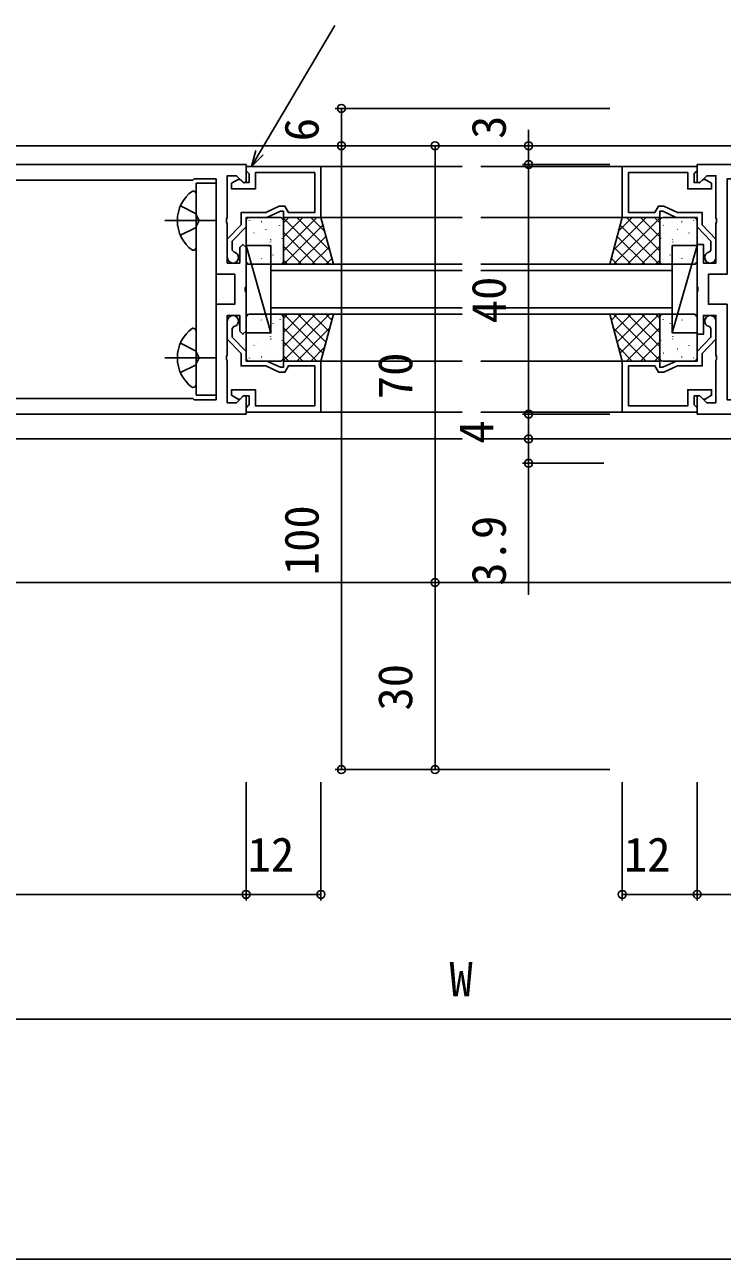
# Model space of a CAD drawing. Units: millimetres, scale not verified. Extents: x -437 to 438, y -344 to 341.
# Drawn here: x 147.6 to 259.3, y -343.7 to -145.8 of the extents above; entities that cross this region are included whole.
import ezdxf
from ezdxf.enums import TextEntityAlignment as Align

# ---------------------------------------------------------------- set-up
doc = ezdxf.new("R2010")
doc.units = ezdxf.units.MM
doc.header["$LTSCALE"] = 2
for name, color, linetype in [('0-2_YKK_11', 7, 'Continuous'), ('0-3_YKK_12', 2, 'Continuous'), ('0-4_YKK_13', 4, 'Continuous'), ('0-6_YKK_D', 6, 'Continuous'), ('0-7_YKK_ZWAK', 7, 'Continuous')]:
    doc.layers.add(name, color=color, linetype=linetype)
doc.styles.add('ＭＳ ゴシック', font='')
doc.styles.get('ＭＳ ゴシック').set_extended_font_data('MS Gothic')

msp = doc.modelspace()

# ---------------------------------------------------------------- linework, layer by layer
at = {"layer": '0-2_YKK_11'}
for points in [[(183.013, -168.2), (98.698, -168.2), (98.415, -168.401)], [(98.698, -208.2), (183.013, -208.2), (183.013, -205.4), (182.643, -205.246), (181.489, -206.4), (180.013, -206.4), (180.013, -199.658), (179.893, -199.475), (179.893, -198.925), (180.013, -198.742), (180.013, -192.4), (182.013, -192.4), (182.013, -194.9), (182.513, -195.4), (183.013, -194.9), (183.013, -188.658), (182.893, -188.475), (182.893, -187.925), (183.013, -187.742), (183.013, -181.5), (182.513, -181), (182.013, -181.5), (182.013, -184), (180.013, -184), (180.013, -177.658), (179.893, -177.475), (179.893, -176.925), (180.013, -176.742), (180.013, -170), (181.489, -170), (182.643, -171.154), (183.013, -171), (183.013, -168.2)], [(255.3, -168.2), (341.5, -168.2)], [(255.67, -205.246), (256.824, -206.4), (258.3, -206.4), (258.3, -199.658), (258.42, -199.475), (258.42, -198.925), (258.3, -198.742), (258.3, -192.4), (256.3, -192.4), (256.3, -195.4), (255.3, -195.4), (255.3, -188.658), (255.42, -188.475), (255.42, -187.925), (255.3, -187.742), (255.3, -181), (256.3, -181), (256.3, -184), (258.3, -184), (258.3, -177.658), (258.42, -177.475), (258.42, -176.925), (258.3, -176.742), (258.3, -170), (256.824, -170), (255.67, -171.154), (255.3, -171), (255.3, -168.2)], [(180.013, -183.1), (180.013, -180.179), (182.213, -177.879), (182.213, -175.9), (186.191, -175.9), (188.336, -174.9), (189.236, -174.9), (189.813, -175.9), (194.013, -175.9), (194.013, -169.5), (184.513, -169.5), (184.513, -172.1), (180.713, -172.1), (180.713, -171.2), (181.752, -170.6), (182.063, -170.6), (182.563, -171.1), (183.513, -171.1), (183.513, -169.7), (183.313, -169.5), (183.013, -169.2), (183.013, -168.5)], [(183.013, -168.5), (195.013, -168.5), (195.013, -176.7), (189.013, -176.7), (189.013, -175.7), (188.513, -175.7), (186.369, -176.7), (183.013, -176.7), (183.013, -178.2), (180.813, -180.5), (180.813, -181.917), (181.063, -182.213)], [(255.3, -168.5), (243.3, -168.5), (243.3, -176.7), (249.3, -176.7), (249.3, -175.7), (249.8, -175.7), (251.945, -176.7), (255.3, -176.7), (255.3, -178.2), (257.5, -180.5), (257.5, -181.917), (257.25, -182.213)], [(258.3, -183.1), (258.3, -180.179), (256.1, -177.879), (256.1, -175.9), (252.122, -175.9), (249.977, -174.9), (249.077, -174.9), (248.5, -175.9), (244.3, -175.9), (244.3, -169.5), (253.8, -169.5), (253.8, -172.1), (257.6, -172.1), (257.6, -171.2), (256.561, -170.6), (256.25, -170.6), (255.75, -171.1), (254.8, -171.1), (254.8, -169.7), (255, -169.5), (255.3, -169.2), (255.3, -168.5)], [(180.013, -193.3), (180.013, -196.221), (182.213, -198.521), (182.213, -200.5), (186.191, -200.5), (188.336, -201.5), (189.236, -201.5), (189.813, -200.5), (194.013, -200.5), (194.013, -206.9), (184.513, -206.9), (184.513, -204.3), (180.713, -204.3), (180.713, -205.2), (181.752, -205.8), (182.063, -205.8), (182.563, -205.3), (183.513, -205.3), (183.513, -206.7), (183.313, -206.9), (183.013, -207.2), (183.013, -207.9)], [(258.3, -193.3), (258.3, -196.221), (256.1, -198.521), (256.1, -200.5), (252.122, -200.5), (249.977, -201.5), (249.077, -201.5), (248.5, -200.5), (244.3, -200.5), (244.3, -206.9), (253.8, -206.9), (253.8, -204.3), (257.6, -204.3), (257.6, -205.2), (256.561, -205.8), (256.25, -205.8), (255.75, -205.3), (254.8, -205.3), (254.8, -206.7), (255, -206.9), (255.3, -207.2), (255.3, -207.9)], [(183.013, -207.9), (195.013, -207.9), (195.013, -199.7), (189.013, -199.7), (189.013, -200.7), (188.513, -200.7), (186.369, -199.7), (183.013, -199.7), (183.013, -198.2), (180.813, -195.9), (180.813, -194.483), (181.063, -194.187)], [(255.3, -207.9), (243.3, -207.9), (243.3, -199.7), (249.3, -199.7), (249.3, -200.7), (249.8, -200.7), (251.945, -199.7), (255.3, -199.7), (255.3, -198.2), (257.5, -195.9), (257.5, -194.483), (257.25, -194.187)], [(341, -208.2), (255.3, -208.2), (255.3, -205.4), (255.67, -205.246)]]:
    msp.add_lwpolyline(points, dxfattribs=at)
for points in [[(337, -206.4), (264.1, -206.4), (263.6, -205.9), (260.1, -205.9), (260.1, -190.6), (257.1, -190.6), (257.1, -185.8), (260.1, -185.8), (260.1, -170.5), (263.6, -170.5), (264.1, -170), (337, -170)], [(174.513, -170.7), (102.355, -170.7), (102.355, -185), (102.555, -185.2), (102.555, -191.2), (102.355, -191.4), (102.355, -205.7), (174.513, -205.7), (174.713, -205.9), (178.213, -205.9), (178.213, -190.6), (181.213, -190.6), (181.213, -185.8), (178.213, -185.8), (178.213, -170.5), (174.713, -170.5)]]:
    msp.add_lwpolyline(points, close=True, dxfattribs=at)
for centre, start, end in [((180.913, -183.1), 180, 80.40594), ((257.4, -183.1), 99.59406, 0), ((180.913, -193.3), 279.59406, 180), ((257.4, -193.3), 360, 260.40594)]:
    msp.add_arc(centre, 0.9, start, end, dxfattribs=at)
at = {"layer": '0-3_YKK_12'}
for p, q in [((99.963, -165.2), (217.657, -165.2)), ((220.657, -165.2), (341.37, -165.2)), ((183.013, -168.5), (217.657, -168.5)), ((220.657, -168.5), (255.3, -168.5)), ((195.013, -176.7), (217.657, -176.7)), ((220.657, -176.7), (243.3, -176.7)), ((187.013, -184.2), (217.657, -184.2)), ((187.013, -192.2), (187.013, -184.2)), ((217.657, -185.2), (187.013, -185.2)), ((220.657, -184.2), (251.3, -184.2)), ((251.3, -185.2), (220.657, -185.2)), ((187.013, -191.2), (217.657, -191.2)), ((220.657, -191.2), (251.3, -191.2)), ((217.657, -192.2), (187.013, -192.2)), ((195.013, -199.7), (217.657, -199.7)), ((220.657, -199.7), (243.3, -199.7)), ((183.013, -207.9), (217.657, -207.9)), ((220.657, -207.9), (255.3, -207.9)), ((82.013, -212.2), (217.657, -212.2)), ((220.657, -212.2), (357.3, -212.2)), ((71.013, -235.204), (217.657, -235.204)), ((220.657, -235.204), (368.3, -235.204))]:
    msp.add_line(p, q, dxfattribs=at)
msp.add_lwpolyline([(251.3, -184.2), (251.3, -192.2), (220.657, -192.2)], dxfattribs=at)
at = {"layer": '0-4_YKK_13'}
for p, q in [((178.213, -171.198), (175.013, -171.198)), ((175.013, -171.198), (175.013, -205.198)), ((178.213, -171.198), (178.213, -205.198)), ((174.414, -172.448), (174.513, -172.448)), ((175.013, -181.448), (175.013, -172.948)), ((172.501, -174.848), (174.918, -176.053)), ((175.527, -177.198), (174.918, -176.053)), ((178.213, -177.198), (170.013, -177.198)), ((175.527, -177.198), (174.918, -178.343)), ((183.013, -183.7), (183.013, -177.2)), ((183.513, -176.7), (188.513, -176.7)), ((183.577, -177.144), (183.553, -177.188)), ((185.522, -177.336), (185.433, -177.383)), ((186.936, -177.508), (186.928, -177.515)), ((188.393, -177.935), (188.369, -177.978)), ((194.348, -176.7), (189.013, -182.034)), ((192.103, -176.7), (189.013, -179.789)), ((189.857, -176.7), (189.013, -177.544)), ((196.415, -184.2), (189.013, -176.798)), ((189.013, -177.2), (189.013, -183.7)), ((195.346, -177.947), (189.093, -184.2)), ((196.414, -181.954), (191.16, -176.7)), ((195.598, -178.893), (193.405, -176.7)), ((241.898, -184.2), (249.3, -176.798)), ((241.899, -181.954), (247.153, -176.7)), ((242.715, -178.893), (244.908, -176.7)), ((242.967, -177.947), (249.221, -184.2)), ((243.966, -176.7), (249.3, -182.034)), ((246.211, -176.7), (249.3, -179.789)), ((248.456, -176.7), (249.3, -177.544)), ((249.3, -177.2), (249.3, -183.7)), ((254.8, -176.7), (249.8, -176.7)), ((249.921, -177.935), (249.945, -177.978)), ((251.377, -177.508), (251.385, -177.515)), ((252.792, -177.336), (252.88, -177.383)), ((254.736, -177.144), (254.76, -177.188)), ((255.3, -183.7), (255.3, -177.2)), ((172.501, -179.548), (174.918, -178.343)), ((184.311, -179.169), (184.287, -179.213)), ((184.731, -179.483), (184.723, -179.489)), ((186.201, -178.578), (186.177, -178.622)), ((188.825, -180.011), (188.801, -180.055)), ((188.918, -179.327), (188.911, -179.334)), ((194.17, -184.2), (189.013, -179.043)), ((195.818, -179.719), (191.338, -184.2)), ((242.495, -179.719), (246.976, -184.2)), ((244.143, -184.2), (249.3, -179.043)), ((249.395, -179.327), (249.402, -179.334)), ((249.488, -180.011), (249.512, -180.055)), ((252.112, -178.578), (252.136, -178.622)), ((253.582, -179.483), (253.59, -179.489)), ((254.002, -179.169), (254.026, -179.213)), ((174.414, -181.948), (174.513, -181.948)), ((183.013, -181.2), (187.013, -195.2)), ((184.744, -181.245), (184.72, -181.289)), ((186.751, -181.269), (186.743, -181.275)), ((186.935, -180.602), (186.911, -180.646)), ((187.046, -180.226), (186.958, -180.272)), ((191.925, -184.2), (189.013, -181.288)), ((196.291, -181.492), (193.583, -184.2)), ((242.022, -181.492), (244.73, -184.2)), ((246.388, -184.2), (249.3, -181.288)), ((251.267, -180.226), (251.355, -180.272)), ((255.3, -181.2), (251.3, -195.2)), ((251.378, -180.602), (251.402, -180.646)), ((251.562, -181.269), (251.57, -181.275)), ((253.57, -181.245), (253.594, -181.289)), ((183.286, -183.913), (183.262, -183.957)), ((184.285, -183.477), (184.278, -183.484)), ((185.478, -183.27), (185.454, -183.314)), ((187.367, -182.679), (187.344, -182.723)), ((188.473, -183.322), (188.465, -183.328)), ((189.68, -184.2), (189.013, -183.533)), ((196.764, -183.264), (195.828, -184.2)), ((241.55, -183.264), (242.485, -184.2)), ((248.633, -184.2), (249.3, -183.533)), ((249.84, -183.322), (249.848, -183.328)), ((250.946, -182.679), (250.97, -182.723)), ((252.836, -183.27), (252.86, -183.314)), ((254.028, -183.477), (254.035, -183.484)), ((255.027, -183.913), (255.051, -183.957)), ((188.513, -184.2), (183.513, -184.2)), ((249.8, -184.2), (254.8, -184.2)), ((183.013, -192.7), (183.013, -199.2)), ((183.286, -192.487), (183.262, -192.443)), ((188.513, -192.2), (183.513, -192.2)), ((184.285, -192.923), (184.278, -192.916)), ((185.478, -193.13), (185.454, -193.086)), ((187.367, -193.721), (187.344, -193.677)), ((188.473, -193.078), (188.465, -193.072)), ((196.415, -192.2), (189.013, -199.602)), ((194.17, -192.2), (189.013, -197.357)), ((191.925, -192.2), (189.013, -195.112)), ((189.68, -192.2), (189.013, -192.867)), ((189.013, -199.2), (189.013, -192.7)), ((195.346, -198.453), (189.093, -192.2)), ((195.818, -196.681), (191.338, -192.2)), ((196.291, -194.908), (193.583, -192.2)), ((196.764, -193.136), (195.828, -192.2)), ((241.55, -193.136), (242.485, -192.2)), ((241.898, -192.2), (249.3, -199.602)), ((242.022, -194.908), (244.73, -192.2)), ((242.495, -196.681), (246.976, -192.2)), ((242.967, -198.453), (249.221, -192.2)), ((244.143, -192.2), (249.3, -197.357)), ((246.388, -192.2), (249.3, -195.112)), ((248.633, -192.2), (249.3, -192.867)), ((249.3, -199.2), (249.3, -192.7)), ((249.8, -192.2), (254.8, -192.2)), ((249.84, -193.078), (249.848, -193.072)), ((250.946, -193.721), (250.97, -193.677)), ((252.836, -193.13), (252.86, -193.086)), ((254.028, -192.923), (254.035, -192.916)), ((255.027, -192.487), (255.051, -192.443)), ((255.3, -192.7), (255.3, -199.2)), ((174.414, -194.448), (174.513, -194.448)), ((175.013, -203.448), (175.013, -194.948)), ((184.744, -195.155), (184.72, -195.111)), ((186.751, -195.131), (186.743, -195.125)), ((186.935, -195.798), (186.911, -195.754)), ((194.348, -199.7), (189.013, -194.366)), ((196.414, -194.446), (191.16, -199.7)), ((241.899, -194.446), (247.153, -199.7)), ((243.966, -199.7), (249.3, -194.366)), ((251.378, -195.798), (251.402, -195.754)), ((251.562, -195.131), (251.57, -195.125)), ((253.57, -195.155), (253.594, -195.111)), ((172.501, -196.848), (174.918, -198.053)), ((184.311, -197.231), (184.287, -197.187)), ((184.731, -196.917), (184.723, -196.911)), ((186.201, -197.822), (186.177, -197.778)), ((187.046, -196.174), (186.958, -196.128)), ((188.825, -196.389), (188.801, -196.345)), ((188.918, -197.073), (188.911, -197.066)), ((192.103, -199.7), (189.013, -196.611)), ((195.598, -197.507), (193.405, -199.7)), ((242.715, -197.507), (244.908, -199.7)), ((246.211, -199.7), (249.3, -196.611)), ((249.395, -197.073), (249.402, -197.066)), ((249.488, -196.389), (249.512, -196.345)), ((251.267, -196.174), (251.355, -196.128)), ((252.112, -197.822), (252.136, -197.778)), ((253.582, -196.917), (253.59, -196.911)), ((254.002, -197.231), (254.026, -197.187)), ((178.213, -199.198), (170.013, -199.198)), ((175.527, -199.198), (174.918, -198.053)), ((175.527, -199.198), (174.918, -200.343)), ((183.513, -199.7), (188.513, -199.7)), ((183.577, -199.256), (183.553, -199.212)), ((185.522, -199.064), (185.433, -199.017)), ((186.936, -198.892), (186.928, -198.885)), ((188.393, -198.465), (188.369, -198.422)), ((189.857, -199.7), (189.013, -198.856)), ((248.456, -199.7), (249.3, -198.856)), ((254.8, -199.7), (249.8, -199.7)), ((249.921, -198.465), (249.945, -198.422)), ((251.377, -198.892), (251.385, -198.885)), ((252.792, -199.064), (252.88, -199.017)), ((254.736, -199.256), (254.76, -199.212)), ((172.501, -201.548), (174.918, -200.343)), ((174.414, -203.948), (174.513, -203.948)), ((178.213, -205.198), (175.013, -205.198))]:
    msp.add_line(p, q, dxfattribs=at)
for points in [[(197.013, -184.2), (195.013, -176.7), (189.013, -176.7), (189.013, -184.2)], [(241.3, -184.2), (243.3, -176.7), (249.3, -176.7), (249.3, -184.2)], [(183.013, -181.2), (187.013, -181.2), (187.013, -195.2), (183.013, -195.2)], [(255.3, -181.2), (251.3, -181.2), (251.3, -195.2), (255.3, -195.2)], [(197.013, -192.2), (195.013, -199.7), (189.013, -199.7), (189.013, -192.2)], [(241.3, -192.2), (243.3, -199.7), (249.3, -199.7), (249.3, -192.2)]]:
    msp.add_lwpolyline(points, close=True, dxfattribs=at)
for centre, radius, start, end in [((177.913, -177.198), 5.9, 126.38156, 233.61844), ((174.513, -172.948), 0.5, 0, 90), ((183.513, -177.2), 0.5, 90, 180), ((188.513, -177.2), 0.5, 0, 90), ((249.8, -177.2), 0.5, 90, 180), ((254.8, -177.2), 0.5, 360, 90), ((174.513, -181.448), 0.5, 270, 0), ((183.513, -183.7), 0.5, 180, 270), ((188.513, -183.7), 0.5, 270, 0), ((249.8, -183.7), 0.5, 180, 270), ((254.8, -183.7), 0.5, 270, 360), ((183.513, -192.7), 0.5, 90, 180), ((188.513, -192.7), 0.5, 360, 90), ((249.8, -192.7), 0.5, 90, 180), ((254.8, -192.7), 0.5, 0, 90), ((177.913, -199.198), 5.9, 126.38156, 233.61844), ((174.513, -194.948), 0.5, 0, 90), ((183.513, -199.2), 0.5, 180, 270), ((188.513, -199.2), 0.5, 270, 360), ((249.8, -199.2), 0.5, 180, 270), ((254.8, -199.2), 0.5, 270, 0), ((174.513, -203.448), 0.5, 270, 0)]:
    msp.add_arc(centre, radius, start, end, dxfattribs=at)
at = {"layer": '0-6_YKK_D'}
for p, q in [((241.3, -159.2), (197.3, -159.2)), ((198.3, -165.2), (198.3, -159.2)), ((228.3, -165.2), (228.3, -162.65)), ((241.3, -165.2), (197.3, -165.2)), ((241.3, -165.2), (197.3, -165.2)), ((198.3, -165.2), (198.3, -265.2)), ((241.3, -165.2), (212.3, -165.2)), ((213.3, -165.2), (213.3, -235.204)), ((241.3, -165.2), (227.3, -165.2)), ((228.3, -168.2), (228.3, -165.2)), ((241.3, -168.2), (227.3, -168.2)), ((241.3, -168.2), (227.3, -168.2)), ((228.3, -168.2), (228.3, -208.2)), ((228.3, -168.2), (228.3, -170.75)), ((228.3, -208.2), (228.3, -205.65)), ((241.3, -208.2), (227.3, -208.2)), ((240.322, -208.2), (227.3, -208.2)), ((228.3, -208.2), (228.3, -212.2)), ((228.3, -212.2), (228.3, -209.65)), ((240.322, -212.2), (227.3, -212.2)), ((240.322, -212.2), (227.3, -212.2)), ((228.3, -212.2), (228.3, -216.1)), ((228.3, -212.2), (228.3, -214.75)), ((240.322, -216.1), (227.3, -216.1)), ((228.3, -216.1), (228.3, -237.174)), ((241.3, -235.204), (212.3, -235.204)), ((241.3, -235.204), (212.3, -235.204)), ((213.3, -235.204), (213.3, -265.2)), ((241.3, -265.2), (197.3, -265.2)), ((241.3, -265.2), (212.3, -265.2)), ((183.013, -267.2), (183.013, -286.2)), ((183.013, -267.2), (183.013, -286.2)), ((195.013, -267.2), (195.013, -286.2)), ((243.3, -267.2), (243.3, -286.2)), ((255.3, -267.2), (255.3, -286.2)), ((255.3, -267.2), (255.3, -286.2)), ((104.013, -285.2), (183.013, -285.2)), ((195.013, -285.2), (183.013, -285.2)), ((243.3, -285.2), (255.3, -285.2)), ((335.3, -285.2), (255.3, -285.2)), ((78.013, -305.2), (361.3, -305.2))]:
    msp.add_line(p, q, dxfattribs=at)
for points in [[(183.866, -168.5), (185.165, -166.306), (197.241, -145.9)], [(185.753, -166.654), (183.866, -168.5), (184.577, -165.958)]]:
    msp.add_lwpolyline(points, dxfattribs=at)
for centre in [(198.3, -159.2), (198.3, -165.2), (198.3, -165.2), (213.3, -165.2), (228.3, -165.2), (228.3, -168.2), (228.3, -168.2), (228.3, -208.2), (228.3, -208.2), (228.3, -212.2), (228.3, -212.2), (228.3, -216.1), (213.3, -235.204), (213.3, -235.204), (198.3, -265.2), (213.3, -265.2), (183.013, -285.2), (183.013, -285.2), (195.013, -285.2), (243.3, -285.2), (255.3, -285.2), (255.3, -285.2)]:
    msp.add_circle(centre, 0.637, dxfattribs=at)
at = {"layer": '0-7_YKK_ZWAK'}
msp.add_lwpolyline([(-436.7, -343.7), (438.3, -343.7), (438.3, 306.3)], dxfattribs=at)

# ---------------------------------------------------------------- texts
at = {"layer": '0-6_YKK_D', "style": 'ＭＳ ゴシック'}
for s, p in [('6', (196.3, -164.477)), ('3', (226.3, -164.102)), ('40', (226.3, -193.655)), ('70', (211.3, -205.827)), ('4', (224.3, -212.949)), ('100', (196.3, -234.047)), ('3.9', (226.3, -235.728)), ('30', (211.3, -255.742))]:
    msp.add_text(s, height=5.499, rotation=90, dxfattribs=at).set_placement(p, align=Align.BOTTOM_LEFT)
for s, p in [('12', (183.26, -283.2)), ('12', (243.547, -283.2)), ('W', (215.608, -303.2))]:
    msp.add_text(s, height=5.499, dxfattribs=at).set_placement(p, align=Align.BOTTOM_LEFT)

doc.saveas('drawing.dxf')
